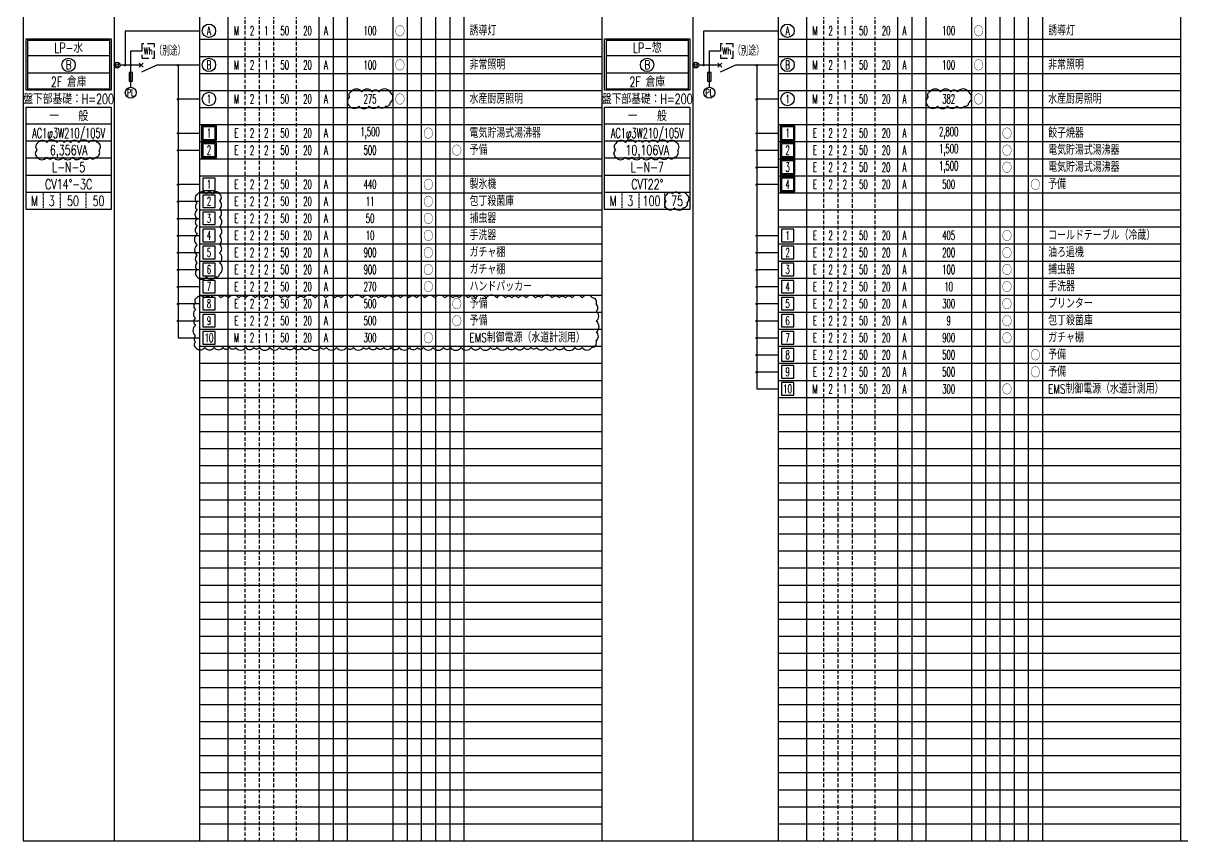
# Model space of a CAD drawing. Header units: millimetres. Extents: x 14 to 1769, y 15 to 581.
# Drawn here: x 954.5 to 1362, y 31.4 to 319.1 of the extents above; entities that cross this region are included whole.
import ezdxf
from ezdxf.enums import TextEntityAlignment as Align

# ---------------------------------------------------------------- set-up
doc = ezdxf.new("R2010")
doc.units = ezdxf.units.MM
doc.header["$LTSCALE"] = 0.2
for name, pattern in [('_ Dot', [2.6, 1.4, -1.2]), ('DASHED', [19.05, 12.7, -6.35]), ('HIDDEN', [9.525, 6.35, -3.175])]:
    doc.linetypes.add(name, pattern=pattern)
for name, color, linetype in [('1_文字', 3, 'Continuous'), ('1_盤内配線', 1, 'Continuous'), ('1_表', 7, 'Continuous')]:
    doc.layers.add(name, color=color, linetype=linetype)
doc.layers.add('1_追加変更', color=10, linetype='Continuous', plot=False)
doc.styles.add('S', font='simplex.shx', dxfattribs={"width": 0.7, "height": 3, "bigfont": 'extfont2.shx'})
doc.styles.get("Standard").update_dxf_attribs({"font": 'simplex.shx', "width": 0.7, "bigfont": 'extfont2.shx'})

msp = doc.modelspace()

# ---------------------------------------------------------------- linework, layer by layer
at = {"layer": '1_文字', "linetype": 'Continuous'}
for p, q in [((985, 307.57), (956, 307.57)), ((1188.5, 307.57), (1159.5, 307.57)), ((985, 301.57), (956, 301.57)), ((1188.5, 301.57), (1159.5, 301.57)), ((985.5, 283.57), (955.5, 283.57)), ((1189, 283.57), (1159, 283.57)), ((985.5, 277.57), (955.5, 277.57)), ((1189, 277.57), (1159, 277.57)), ((985.5, 271.57), (955.5, 271.57)), ((1189, 271.57), (1159, 271.57)), ((985.5, 265.57), (955.5, 265.57)), ((1189, 265.57), (1159, 265.57)), ((985.5, 259.57), (955.5, 259.57)), ((1189, 259.57), (1159, 259.57))]:
    msp.add_line(p, q, dxfattribs=at)
at = {"layer": '1_文字', "linetype": '_ Dot'}
for p, q in [((961.5, 259.57), (961.5, 253.57)), ((967.5, 259.57), (967.5, 253.57)), ((976.5, 259.57), (976.5, 253.57)), ((1165, 259.57), (1165, 253.57)), ((1171, 259.57), (1171, 253.57)), ((1180, 259.57), (1180, 253.57))]:
    msp.add_line(p, q, dxfattribs=at)
at = {"layer": '1_文字', "linetype": 'Continuous'}
for points in [[(985.5, 295.57), (955.5, 295.57), (955.5, 313.57), (985.5, 313.57)], [(985, 296.07), (985, 313.07), (956, 313.07), (956, 296.07)], [(1189, 295.57), (1159, 295.57), (1159, 313.57), (1189, 313.57)], [(1188.5, 296.07), (1188.5, 313.07), (1159.5, 313.07), (1159.5, 296.07)], [(955.5, 289.57), (985.5, 289.57), (985.5, 253.57), (955.5, 253.57)], [(1159, 289.57), (1189, 289.57), (1189, 253.57), (1159, 253.57)]]:
    msp.add_lwpolyline(points, close=True, dxfattribs=at)
at = {"layer": '1_文字'}
for points in [[(1017.25, 277.84), (1022.45, 277.84), (1022.45, 283.04), (1017.25, 283.04)], [(1017.65, 278.24), (1022.05, 278.24), (1022.05, 282.64), (1017.65, 282.64)], [(1220.75, 277.84), (1225.95, 277.84), (1225.95, 283.04), (1220.75, 283.04)], [(1221.15, 278.24), (1225.55, 278.24), (1225.55, 282.64), (1221.15, 282.64)], [(1017.25, 271.84), (1022.45, 271.84), (1022.45, 277.04), (1017.25, 277.04)], [(1017.65, 272.24), (1022.05, 272.24), (1022.05, 276.64), (1017.65, 276.64)], [(1220.75, 271.84), (1225.95, 271.84), (1225.95, 277.04), (1220.75, 277.04)], [(1221.15, 272.24), (1225.55, 272.24), (1225.55, 276.64), (1221.15, 276.64)], [(1220.75, 265.84), (1225.95, 265.84), (1225.95, 271.04), (1220.75, 271.04)], [(1221.15, 266.24), (1225.55, 266.24), (1225.55, 270.64), (1221.15, 270.64)], [(1220.75, 259.84), (1225.95, 259.84), (1225.95, 265.04), (1220.75, 265.04)], [(1017.65, 260.24), (1022.05, 260.24), (1022.05, 264.64), (1017.65, 264.64)], [(1221.15, 260.24), (1225.55, 260.24), (1225.55, 264.64), (1221.15, 264.64)], [(1017.65, 254.24), (1022.05, 254.24), (1022.05, 258.64), (1017.65, 258.64)], [(1017.65, 248.24), (1022.05, 248.24), (1022.05, 252.64), (1017.65, 252.64)], [(1017.65, 242.24), (1022.05, 242.24), (1022.05, 246.64), (1017.65, 246.64)], [(1221.15, 242.24), (1225.55, 242.24), (1225.55, 246.64), (1221.15, 246.64)], [(1017.65, 236.24), (1022.05, 236.24), (1022.05, 240.64), (1017.65, 240.64)], [(1221.15, 236.24), (1225.55, 236.24), (1225.55, 240.64), (1221.15, 240.64)], [(1017.65, 230.24), (1022.05, 230.24), (1022.05, 234.64), (1017.65, 234.64)], [(1221.15, 230.24), (1225.55, 230.24), (1225.55, 234.64), (1221.15, 234.64)], [(1017.65, 224.24), (1022.05, 224.24), (1022.05, 228.64), (1017.65, 228.64)], [(1221.15, 224.24), (1225.55, 224.24), (1225.55, 228.64), (1221.15, 228.64)], [(1017.65, 218.24), (1022.05, 218.24), (1022.05, 222.64), (1017.65, 222.64)], [(1221.15, 218.24), (1225.55, 218.24), (1225.55, 222.64), (1221.15, 222.64)], [(1017.65, 212.24), (1022.05, 212.24), (1022.05, 216.64), (1017.65, 216.64)], [(1221.15, 212.24), (1225.55, 212.24), (1225.55, 216.64), (1221.15, 216.64)], [(1017.65, 206.24), (1022.05, 206.24), (1022.05, 210.64), (1017.65, 210.64)], [(1221.15, 206.24), (1225.55, 206.24), (1225.55, 210.64), (1221.15, 210.64)], [(1221.15, 200.24), (1225.55, 200.24), (1225.55, 204.64), (1221.15, 204.64)], [(1221.15, 194.24), (1225.55, 194.24), (1225.55, 198.64), (1221.15, 198.64)], [(1221.15, 188.24), (1225.55, 188.24), (1225.55, 192.64), (1221.15, 192.64)]]:
    msp.add_lwpolyline(points, close=True, dxfattribs=at)
for centre in [(1019.85, 316.44), (1223.35, 316.44), (1019.85, 304.44), (1223.35, 304.44), (1019.85, 292.44), (1223.35, 292.44)]:
    msp.add_circle(centre, 2.35, dxfattribs=at)
at = {"layer": '1_文字', "linetype": 'Continuous'}
for centre in [(970.45, 304.42), (1173.95, 304.42)]:
    msp.add_circle(centre, 2.36, dxfattribs=at)
at = {"layer": '1_盤内配線', "linetype": 'Continuous'}
for p, q in [((1016.5, 316.33), (990.33, 316.33)), ((990.33, 316.33), (990.33, 304.33)), ((1220, 316.33), (1193.83, 316.33)), ((1193.83, 316.33), (1193.83, 304.33)), ((996.05, 304.33), (988.6, 304.33)), ((1016.5, 304.33), (1001.5, 304.33)), ((1009, 304.33), (1009, 208.33)), ((1199.55, 304.33), (1192.1, 304.33)), ((1220, 304.33), (1205, 304.33)), ((1212.5, 304.33), (1212.5, 190.33)), ((1016.5, 292.33), (1009, 292.33)), ((1220, 292.33), (1212.5, 292.33)), ((1016.5, 280.33), (1009, 280.33)), ((1220, 280.33), (1212.5, 280.33)), ((1016.5, 274.33), (1009, 274.33)), ((1220, 274.33), (1212.5, 274.33)), ((1220, 268.33), (1212.5, 268.33)), ((1016.5, 262.33), (1009, 262.33)), ((1220, 262.33), (1212.5, 262.33)), ((1016.5, 256.33), (1009, 256.33)), ((1016.5, 250.33), (1009, 250.33)), ((1016.5, 244.33), (1009, 244.33)), ((1220, 244.33), (1212.5, 244.33)), ((1016.5, 238.33), (1009, 238.33)), ((1220, 238.33), (1212.5, 238.33)), ((1016.5, 232.33), (1009, 232.33)), ((1220, 232.33), (1212.5, 232.33)), ((1016.5, 226.33), (1009, 226.33)), ((1220, 226.33), (1212.5, 226.33)), ((1016.5, 220.33), (1009, 220.33)), ((1220, 220.33), (1212.5, 220.33)), ((1016.5, 214.33), (1009, 214.33)), ((1220, 214.33), (1212.5, 214.33)), ((1016.5, 208.33), (1009, 208.33)), ((1220, 208.33), (1212.5, 208.33)), ((1220, 202.33), (1212.5, 202.33)), ((1220, 196.33), (1212.5, 196.33)), ((1220, 190.33), (1212.5, 190.33))]:
    msp.add_line(p, q, dxfattribs=at)
at = {"layer": '1_盤内配線', "color": 1, "linetype": 'Continuous'}
for p, q in [((992.33, 296.56), (992.33, 309.33)), ((992.33, 309.33), (996.21, 309.33)), ((1195.83, 296.56), (1195.83, 309.33)), ((1195.83, 309.33), (1199.71, 309.33))]:
    msp.add_line(p, q, dxfattribs=at)
at = {"layer": '1_盤内配線', "color": 2}
for p, q in [((995.34, 305.03), (996.76, 303.62)), ((996.76, 305.03), (995.34, 303.62)), ((1198.84, 305.03), (1200.26, 303.62)), ((1200.26, 305.03), (1198.84, 303.62))]:
    msp.add_line(p, q, dxfattribs=at)
at = {"layer": '1_盤内配線', "color": 2, "linetype": 'Continuous'}
for p, q in [((1001.5, 304.33), (996.12, 301.82)), ((1205, 304.33), (1199.62, 301.82))]:
    msp.add_line(p, q, dxfattribs=at)
at = {"layer": '1_盤内配線', "color": 7, "linetype": 'DASHED'}
for points in [[(996.21, 306.83), (1000.71, 306.83), (1000.71, 311.83), (996.21, 311.83)], [(1199.71, 306.83), (1204.21, 306.83), (1204.21, 311.83), (1199.71, 311.83)]]:
    msp.add_lwpolyline(points, close=True, dxfattribs=at)
at = {"layer": '1_盤内配線', "color": 2, "linetype": 'Continuous'}
for points in [[(991.73, 298.71), (992.93, 298.71), (992.93, 301.71), (991.73, 301.71)], [(1195.23, 298.71), (1196.43, 298.71), (1196.43, 301.71), (1195.23, 301.71)]]:
    msp.add_lwpolyline(points, close=True, dxfattribs=at)
at = {"layer": '1_盤内配線', "color": 4, "linetype": 'Continuous'}
for centre, radius in [((987.55, 304.33), 1.05), ((987.55, 304.33), 0.525), ((1191.05, 304.33), 1.05), ((1191.05, 304.33), 0.525)]:
    msp.add_circle(centre, radius, dxfattribs=at)
at = {"layer": '1_盤内配線', "linetype": 'Continuous'}
for centre in [(990.33, 304.33), (992.33, 304.33), (1009, 304.33), (1193.83, 304.33), (1195.83, 304.33), (1212.5, 304.33), (1009, 292.33), (1212.5, 292.33), (1009, 280.33), (1212.5, 280.33), (1009, 274.33), (1212.5, 274.33), (1212.5, 268.33), (1009, 262.33), (1212.5, 262.33), (1009, 256.33), (1009, 250.33), (1009, 244.33), (1212.5, 244.33), (1009, 238.33), (1212.5, 238.33), (1009, 232.33), (1212.5, 232.33), (1009, 226.33), (1212.5, 226.33), (1009, 220.33), (1212.5, 220.33), (1009, 214.33), (1212.5, 214.33), (1212.5, 208.33), (1212.5, 202.33), (1212.5, 196.33)]:
    msp.add_circle(centre, 0.25, dxfattribs=at)
at = {"layer": '1_盤内配線', "color": 2, "linetype": 'Continuous'}
for centre in [(992.33, 294.64), (1195.83, 294.64)]:
    msp.add_circle(centre, 1.92, dxfattribs=at)
at = {"layer": '1_表', "color": 6}
for p, q in [((1158, 572.44), (1158, 31.44)), ((1361.5, 572.44), (1361.5, 31.44))]:
    msp.add_line(p, q, dxfattribs=at)
at = {"layer": '1_表', "linetype": 'Continuous'}
for p, q in [((986.5, 535.44), (986.5, 31.44)), ((1016.5, 535.44), (1016.5, 31.44)), ((1026.5, 535.44), (1026.5, 31.44)), ((1058.5, 535.44), (1058.5, 31.44)), ((1063.5, 535.44), (1063.5, 31.44)), ((1068.5, 535.44), (1068.5, 31.44)), ((1084.5, 535.44), (1084.5, 31.44)), ((1089.5, 535.44), (1089.5, 31.44)), ((1094.5, 535.44), (1094.5, 31.44)), ((1099.5, 535.44), (1099.5, 31.44)), ((1104.5, 535.44), (1104.5, 31.44)), ((1109.5, 535.44), (1109.5, 31.44)), ((1190, 535.44), (1190, 31.44)), ((1220, 535.44), (1220, 31.44)), ((1230, 535.44), (1230, 31.44)), ((1262, 535.44), (1262, 31.44)), ((1267, 535.44), (1267, 31.44)), ((1272, 535.44), (1272, 31.44)), ((1288, 535.44), (1288, 31.44)), ((1293, 535.44), (1293, 31.44)), ((1298, 535.44), (1298, 31.44)), ((1303, 535.44), (1303, 31.44)), ((1308, 535.44), (1308, 31.44)), ((1313, 535.44), (1313, 31.44)), ((1016.5, 313.44), (1158, 313.44)), ((1220, 313.44), (1361.5, 313.44)), ((1016.5, 307.44), (1158, 307.44)), ((1220, 307.44), (1361.5, 307.44)), ((1016.5, 301.44), (1158, 301.44)), ((1220, 301.44), (1361.5, 301.44)), ((1016.5, 295.44), (1158, 295.44)), ((1220, 295.44), (1361.5, 295.44)), ((1016.5, 289.44), (1158, 289.44)), ((1220, 289.44), (1361.5, 289.44)), ((1016.5, 283.44), (1158, 283.44)), ((1220, 283.44), (1361.5, 283.44)), ((1016.5, 277.44), (1158, 277.44)), ((1220, 277.44), (1361.5, 277.44)), ((1016.5, 271.44), (1158, 271.44)), ((1220, 271.44), (1361.5, 271.44)), ((1016.5, 265.44), (1158, 265.44)), ((1220, 265.44), (1361.5, 265.44)), ((1016.5, 259.44), (1158, 259.44)), ((1220, 259.44), (1361.5, 259.44)), ((1016.5, 253.44), (1158, 253.44)), ((1220, 253.44), (1361.5, 253.44)), ((1016.5, 247.44), (1158, 247.44)), ((1220, 247.44), (1361.5, 247.44)), ((1016.5, 241.44), (1158, 241.44)), ((1220, 241.44), (1361.5, 241.44)), ((1016.5, 235.44), (1158, 235.44)), ((1220, 235.44), (1361.5, 235.44)), ((1016.5, 229.44), (1158, 229.44)), ((1220, 229.44), (1361.5, 229.44)), ((1016.5, 223.44), (1158, 223.44)), ((1220, 223.44), (1361.5, 223.44)), ((1016.5, 217.44), (1158, 217.44)), ((1220, 217.44), (1361.5, 217.44)), ((1016.5, 211.44), (1158, 211.44)), ((1220, 211.44), (1361.5, 211.44)), ((1016.5, 205.44), (1158, 205.44)), ((1220, 205.44), (1361.5, 205.44)), ((1016.5, 199.44), (1158, 199.44)), ((1220, 199.44), (1361.5, 199.44)), ((1016.5, 193.44), (1158, 193.44)), ((1220, 193.44), (1361.5, 193.44)), ((1016.5, 187.44), (1158, 187.44)), ((1220, 187.44), (1361.5, 187.44)), ((1016.5, 181.44), (1158, 181.44)), ((1220, 181.44), (1361.5, 181.44)), ((1016.5, 175.44), (1158, 175.44)), ((1220, 175.44), (1361.5, 175.44)), ((1016.5, 169.44), (1158, 169.44)), ((1220, 169.44), (1361.5, 169.44)), ((1016.5, 163.44), (1158, 163.44)), ((1220, 163.44), (1361.5, 163.44)), ((1016.5, 157.44), (1158, 157.44)), ((1220, 157.44), (1361.5, 157.44)), ((1016.5, 151.44), (1158, 151.44)), ((1220, 151.44), (1361.5, 151.44)), ((1016.5, 145.44), (1158, 145.44)), ((1220, 145.44), (1361.5, 145.44)), ((1016.5, 139.44), (1158, 139.44)), ((1220, 139.44), (1361.5, 139.44)), ((1016.5, 133.44), (1158, 133.44)), ((1220, 133.44), (1361.5, 133.44)), ((1016.5, 127.44), (1158, 127.44)), ((1220, 127.44), (1361.5, 127.44)), ((1016.5, 121.44), (1158, 121.44)), ((1220, 121.44), (1361.5, 121.44)), ((1016.5, 115.44), (1158, 115.44)), ((1220, 115.44), (1361.5, 115.44)), ((1016.5, 109.44), (1158, 109.44)), ((1220, 109.44), (1361.5, 109.44)), ((1016.5, 103.44), (1158, 103.44)), ((1220, 103.44), (1361.5, 103.44)), ((1016.5, 97.44), (1158, 97.44)), ((1220, 97.44), (1361.5, 97.44)), ((1016.5, 91.44), (1158, 91.44)), ((1220, 91.44), (1361.5, 91.44)), ((1016.5, 85.44), (1158, 85.44)), ((1220, 85.44), (1361.5, 85.44)), ((1016.5, 79.44), (1158, 79.44)), ((1220, 79.44), (1361.5, 79.44)), ((1016.5, 73.44), (1158, 73.44)), ((1220, 73.44), (1361.5, 73.44)), ((1016.5, 67.44), (1158, 67.44)), ((1220, 67.44), (1361.5, 67.44)), ((1016.5, 61.44), (1158, 61.44)), ((1220, 61.44), (1361.5, 61.44)), ((1016.5, 55.44), (1158, 55.44)), ((1220, 55.44), (1361.5, 55.44)), ((1016.5, 49.44), (1158, 49.44)), ((1220, 49.44), (1361.5, 49.44)), ((1016.5, 43.44), (1158, 43.44)), ((1220, 43.44), (1361.5, 43.44)), ((1016.5, 37.44), (1158, 37.44)), ((1220, 37.44), (1361.5, 37.44))]:
    msp.add_line(p, q, dxfattribs=at)
at = {"layer": '1_表', "linetype": 'HIDDEN'}
for p, q in [((1032.5, 535.44), (1032.5, 31.44)), ((1037.5, 535.44), (1037.5, 31.44)), ((1042.5, 535.44), (1042.5, 31.44)), ((1050.5, 535.44), (1050.5, 31.44)), ((1236, 535.44), (1236, 31.44)), ((1241, 535.44), (1241, 31.44)), ((1246, 535.44), (1246, 31.44)), ((1254, 535.44), (1254, 31.44))]:
    msp.add_line(p, q, dxfattribs=at)
at = {"layer": '1_表', "color": 6}
msp.add_lwpolyline([(954.5, 31.44), (1768.5, 31.44), (1768.5, 581.44), (954.5, 581.44)], close=True, dxfattribs=at)
at = {"layer": '1_追加変更'}
for points in [[(1069.3, 289.97, 0.520567), (1072.55, 289.97, 0.520567), (1076.13, 289.97, 0.520567), (1079.42, 289.97, 0.520567), (1082.02, 289.97, 0.520567), (1083.55, 291.07, 0.520567), (1083.55, 294.9, 0.520567), (1079.59, 294.95, 0.520567), (1077.3, 294.95, 0.520567), (1073.63, 294.95, 0.520567), (1069.84, 294.95, 0.520567), (1069.3, 292.99, 0.520567)], [(1272.8, 289.97, 0.520567), (1276.05, 289.97, 0.520567), (1279.63, 289.97, 0.520567), (1282.92, 289.97, 0.520567), (1285.52, 289.97, 0.520567), (1287.05, 291.07, 0.520567), (1287.05, 294.9, 0.520567), (1283.09, 294.95, 0.520567), (1280.8, 294.95, 0.520567), (1277.13, 294.95, 0.520567), (1273.34, 294.95, 0.520567), (1272.8, 292.99, 0.520567)], [(959.43, 271.94, 0.520567), (962.74, 271.94, 0.520567), (965.14, 271.94, 0.520567), (968.5, 271.94, 0.520567), (971.83, 271.94, 0.520567), (974.93, 271.94, 0.520567), (977.93, 271.94, 0.520567), (980.08, 271.94, 0.520567), (981.21, 274.38, 0.520567), (980.66, 277.13, 0.520567), (977.65, 277.13, 0.520567), (974.08, 277.13, 0.520567), (971.09, 277.13, 0.520567), (968.89, 277.13, 0.520567), (966.35, 277.13, 0.520567), (962.79, 277.13, 0.520567), (959.43, 276.74, 0.520567), (959.43, 274.57, 0.520567)], [(1162.93, 271.94, 0.520567), (1166.24, 271.94, 0.520567), (1168.64, 271.94, 0.520567), (1172, 271.94, 0.520567), (1175.33, 271.94, 0.520567), (1178.43, 271.94, 0.520567), (1181.43, 271.94, 0.520567), (1183.58, 271.94, 0.520567), (1184.71, 274.38, 0.520567), (1184.16, 277.13, 0.520567), (1181.15, 277.13, 0.520567), (1177.58, 277.13, 0.520567), (1174.59, 277.13, 0.520567), (1172.39, 277.13, 0.520567), (1169.85, 277.13, 0.520567), (1166.29, 277.13, 0.520567), (1162.93, 276.74, 0.520567), (1162.93, 274.57, 0.520567)], [(1015.72, 229.89, 0.520567), (1019, 229.89, 0.520567), (1022.14, 229.89, 0.520567), (1023.55, 230.83, 0.520567), (1023.55, 234.82, 0.520567), (1023.55, 238.19, 0.520567), (1023.55, 241.31, 0.520567), (1023.55, 244.2, 0.520567), (1023.55, 247.54, 0.520567), (1023.55, 250.82, 0.520567), (1023.55, 253.72, 0.520567), (1023.55, 256.5, 0.520567), (1023.55, 259.13, 0.520567), (1021.07, 259.13, 0.520567), (1018.85, 259.13, 0.520567), (1015.72, 258.85, 0.520567), (1015.72, 255.84, 0.520567), (1015.72, 253.38, 0.520567), (1015.72, 250.35, 0.520567), (1015.72, 247.74, 0.520567), (1015.72, 244.91, 0.520567), (1015.72, 241.13, 0.520567), (1015.72, 237.52, 0.520567), (1015.72, 234.76, 0.520567), (1015.72, 232.42, 0.520567)], [(1180.67, 254.2, 0.520567), (1183.61, 254.2, 0.520567), (1186.79, 254.2, 0.520567), (1188.08, 256.12, 0.520567), (1188.08, 258.5, 0.520567), (1185.2, 259.09, 0.520567), (1182.89, 259.09, 0.520567), (1180.67, 258.62, 0.520567), (1180.67, 256.49, 0.520567)], [(1015.15, 205, 0.520567), (1018.44, 205, 0.520567), (1021.7, 205, 0.520567), (1024.75, 205, 0.520567), (1027.11, 205, 0.520567), (1029.22, 205, 0.520567), (1032.8, 205, 0.520567), (1035.57, 205, 0.520567), (1037.62, 205, 0.520567), (1041.3, 205, 0.520567), (1044.69, 205, 0.520567), (1047, 205, 0.520567), (1049.77, 205, 0.520567), (1052.52, 205, 0.520567), (1055.25, 205, 0.520567), (1059.1, 205, 0.520567), (1061.14, 205, 0.520567), (1064.72, 205, 0.520567), (1068.22, 205, 0.520567), (1070.65, 205, 0.520567), (1074.14, 205, 0.520567), (1076.15, 205, 0.520567), (1078.89, 205, 0.520567), (1081.31, 205, 0.520567), (1083.91, 205, 0.520567), (1086.74, 205, 0.520567), (1090.32, 205, 0.520567), (1093.15, 205, 0.520567), (1095.28, 205, 0.520567), (1098.73, 205, 0.520567), (1102.33, 205, 0.520567), (1104.82, 205, 0.520567), (1108.54, 205, 0.520567), (1112.08, 205, 0.520567), (1115.19, 205, 0.520567), (1118.83, 205, 0.520567), (1121.25, 205, 0.520567), (1124.82, 205, 0.520567), (1127.55, 205, 0.520567), (1130.67, 205, 0.520567), (1133.08, 205, 0.520567), (1135.09, 205, 0.520567), (1138.28, 205, 0.520567), (1141.77, 205, 0.520567), (1144.6, 205, 0.520567), (1148.54, 205, 0.520567), (1151.13, 205, 0.520567), (1154.51, 205, 0.520567), (1156.03, 207.42, 0.520567), (1156.03, 210.44, 0.520567), (1156.03, 214.24, 0.520567), (1156.03, 217.78, 0.520567), (1156.03, 220.21, 0.520567), (1154.75, 222.46, 0.520567), (1151.07, 222.46, 0.520567), (1147.55, 222.46, 0.520567), (1145.22, 222.46, 0.520567), (1142.96, 222.46, 0.520567), (1140.55, 222.46, 0.520567), (1136.74, 222.46, 0.520567), (1134.69, 222.46, 0.520567), (1131.39, 222.46, 0.520567), (1128.63, 222.46, 0.520567), (1126.32, 222.46, 0.520567), (1124.14, 222.46, 0.520567), (1121.05, 222.46, 0.520567), (1117.3, 222.46, 0.520567), (1113.62, 222.46, 0.520567), (1110.98, 222.46, 0.520567), (1107.89, 222.46, 0.520567), (1105.66, 222.46, 0.520567), (1102.85, 222.46, 0.520567), (1099.27, 222.46, 0.520567), (1095.81, 222.46, 0.520567), (1092.85, 222.46, 0.520567), (1090.15, 222.46, 0.520567), (1087.25, 222.46, 0.520567), (1084.53, 222.46, 0.520567), (1081.67, 222.46, 0.520567), (1079.49, 222.46, 0.520567), (1077.02, 222.46, 0.520567), (1073.79, 222.46, 0.520567), (1069.99, 222.46, 0.520567), (1066.37, 222.46, 0.520567), (1064.15, 222.46, 0.520567), (1060.88, 222.46, 0.520567), (1057.16, 222.46, 0.520567), (1053.19, 222.46, 0.520567), (1051.14, 222.46, 0.520567), (1047.61, 222.46, 0.520567), (1045.26, 222.46, 0.520567), (1041.6, 222.46, 0.520567), (1038.88, 222.46, 0.520567), (1036.1, 222.46, 0.520567), (1032.67, 222.46, 0.520567), (1030.3, 222.46, 0.520567), (1026.69, 222.46, 0.520567), (1024.08, 222.46, 0.520567), (1020.36, 222.46, 0.520567), (1018.26, 222.46, 0.520567), (1015.56, 222.46, 0.520567), (1015.15, 220.83, 0.520567), (1015.15, 218.31, 0.520567), (1015.15, 215.3, 0.520567), (1015.15, 212.8, 0.520567), (1015.15, 209.08, 0.520567), (1015.15, 206.91, 0.520567)]]:
    msp.add_lwpolyline(points, format="xyb", close=True, dxfattribs=at)

# ---------------------------------------------------------------- texts
at = {"layer": '1_文字'}
for s, height, width, p in [('A', 3, 0.6, (1019.85, 316.44)), ('M', 3.2, 0.55, (1029.5, 316.44)), ('2', 3.2, 0.55, (1035, 316.44)), ('1', 3.2, 0.55, (1040, 316.44)), ('50', 3.2, 0.55, (1046.5, 316.44)), ('20', 3.2, 0.55, (1054.5, 316.44)), ('A', 3.2, 0.55, (1061, 316.44)), ('100', 3.2, 0.55, (1076.5, 316.44)), ('A', 3, 0.6, (1223.35, 316.44)), ('M', 3.2, 0.55, (1233, 316.44)), ('2', 3.2, 0.55, (1238.5, 316.44)), ('1', 3.2, 0.55, (1243.5, 316.44)), ('50', 3.2, 0.55, (1250, 316.44)), ('20', 3.2, 0.55, (1258, 316.44)), ('A', 3.2, 0.55, (1264.5, 316.44)), ('100', 3.2, 0.55, (1280, 316.44)), ('B', 3, 0.6, (1019.85, 304.44)), ('M', 3.2, 0.55, (1029.5, 304.44)), ('2', 3.2, 0.55, (1035, 304.44)), ('1', 3.2, 0.55, (1040, 304.44)), ('50', 3.2, 0.55, (1046.5, 304.44)), ('20', 3.2, 0.55, (1054.5, 304.44)), ('A', 3.2, 0.55, (1061, 304.44)), ('100', 3.2, 0.55, (1076.5, 304.44)), ('B', 3, 0.6, (1223.35, 304.44)), ('M', 3.2, 0.55, (1233, 304.44)), ('2', 3.2, 0.55, (1238.5, 304.44)), ('1', 3.2, 0.55, (1243.5, 304.44)), ('50', 3.2, 0.55, (1250, 304.44)), ('20', 3.2, 0.55, (1258, 304.44)), ('A', 3.2, 0.55, (1264.5, 304.44)), ('100', 3.2, 0.55, (1280, 304.44)), ('1', 3, 0.6, (1019.85, 292.44)), ('M', 3.2, 0.55, (1029.5, 292.44)), ('2', 3.2, 0.55, (1035, 292.44)), ('1', 3.2, 0.55, (1040, 292.44)), ('50', 3.2, 0.55, (1046.5, 292.44)), ('20', 3.2, 0.55, (1054.5, 292.44)), ('A', 3.2, 0.55, (1061, 292.44)), ('275', 3.2, 0.55, (1076.5, 292.44)), ('1', 3, 0.6, (1223.35, 292.44)), ('M', 3.2, 0.55, (1233, 292.44)), ('2', 3.2, 0.55, (1238.5, 292.44)), ('1', 3.2, 0.55, (1243.5, 292.44)), ('50', 3.2, 0.55, (1250, 292.44)), ('20', 3.2, 0.55, (1258, 292.44)), ('A', 3.2, 0.55, (1264.5, 292.44)), ('382', 3.2, 0.55, (1280, 292.44)), ('1', 3.2, 0.55, (1019.85, 280.44)), ('E', 3.2, 0.55, (1029.5, 280.44)), ('2', 3.2, 0.55, (1035, 280.44)), ('2', 3.2, 0.55, (1040, 280.44)), ('50', 3.2, 0.55, (1046.5, 280.44)), ('20', 3.2, 0.55, (1054.5, 280.44)), ('A', 3.2, 0.55, (1061, 280.44)), ('1,500', 3.2, 0.55, (1076.5, 280.44)), ('1', 3.2, 0.55, (1223.35, 280.44)), ('E', 3.2, 0.55, (1233, 280.44)), ('2', 3.2, 0.55, (1238.5, 280.44)), ('2', 3.2, 0.55, (1243.5, 280.44)), ('50', 3.2, 0.55, (1250, 280.44)), ('20', 3.2, 0.55, (1258, 280.44)), ('A', 3.2, 0.55, (1264.5, 280.44)), ('2,800', 3.2, 0.55, (1280, 280.44)), ('2', 3.2, 0.55, (1019.85, 274.44)), ('E', 3.2, 0.55, (1029.5, 274.44)), ('2', 3.2, 0.55, (1035, 274.44)), ('2', 3.2, 0.55, (1040, 274.44)), ('50', 3.2, 0.55, (1046.5, 274.44)), ('20', 3.2, 0.55, (1054.5, 274.44)), ('A', 3.2, 0.55, (1061, 274.44)), ('500', 3.2, 0.55, (1076.5, 274.44)), ('2', 3.2, 0.55, (1223.35, 274.44)), ('E', 3.2, 0.55, (1233, 274.44)), ('2', 3.2, 0.55, (1238.5, 274.44)), ('2', 3.2, 0.55, (1243.5, 274.44)), ('50', 3.2, 0.55, (1250, 274.44)), ('20', 3.2, 0.55, (1258, 274.44)), ('A', 3.2, 0.55, (1264.5, 274.44)), ('1,500', 3.2, 0.55, (1280, 274.44)), ('3', 3.2, 0.55, (1223.35, 268.44)), ('E', 3.2, 0.55, (1233, 268.44)), ('2', 3.2, 0.55, (1238.5, 268.44)), ('2', 3.2, 0.55, (1243.5, 268.44)), ('50', 3.2, 0.55, (1250, 268.44)), ('20', 3.2, 0.55, (1258, 268.44)), ('A', 3.2, 0.55, (1264.5, 268.44)), ('1,500', 3.2, 0.55, (1280, 268.44)), ('1', 3, 0.6, (1019.85, 262.44)), ('E', 3.2, 0.55, (1029.5, 262.44)), ('2', 3.2, 0.55, (1035, 262.44)), ('2', 3.2, 0.55, (1040, 262.44)), ('50', 3.2, 0.55, (1046.5, 262.44)), ('20', 3.2, 0.55, (1054.5, 262.44)), ('A', 3.2, 0.55, (1061, 262.44)), ('440', 3.2, 0.55, (1076.5, 262.44)), ('4', 3.2, 0.55, (1223.35, 262.44)), ('E', 3.2, 0.55, (1233, 262.44)), ('2', 3.2, 0.55, (1238.5, 262.44)), ('2', 3.2, 0.55, (1243.5, 262.44)), ('50', 3.2, 0.55, (1250, 262.44)), ('20', 3.2, 0.55, (1258, 262.44)), ('A', 3.2, 0.55, (1264.5, 262.44)), ('500', 3.2, 0.55, (1280, 262.44)), ('2', 3, 0.6, (1019.85, 256.44)), ('E', 3.2, 0.55, (1029.5, 256.44)), ('2', 3.2, 0.55, (1035, 256.44)), ('2', 3.2, 0.55, (1040, 256.44)), ('50', 3.2, 0.55, (1046.5, 256.44)), ('20', 3.2, 0.55, (1054.5, 256.44)), ('A', 3.2, 0.55, (1061, 256.44)), ('11', 3.2, 0.55, (1076.5, 256.44)), ('3', 3, 0.6, (1019.85, 250.44)), ('E', 3.2, 0.55, (1029.5, 250.44)), ('2', 3.2, 0.55, (1035, 250.44)), ('2', 3.2, 0.55, (1040, 250.44)), ('50', 3.2, 0.55, (1046.5, 250.44)), ('20', 3.2, 0.55, (1054.5, 250.44)), ('A', 3.2, 0.55, (1061, 250.44)), ('50', 3.2, 0.55, (1076.5, 250.44)), ('4', 3, 0.6, (1019.85, 244.44)), ('E', 3.2, 0.55, (1029.5, 244.44)), ('2', 3.2, 0.55, (1035, 244.44)), ('2', 3.2, 0.55, (1040, 244.44)), ('50', 3.2, 0.55, (1046.5, 244.44)), ('20', 3.2, 0.55, (1054.5, 244.44)), ('A', 3.2, 0.55, (1061, 244.44)), ('10', 3.2, 0.55, (1076.5, 244.44)), ('1', 3, 0.6, (1223.35, 244.44)), ('E', 3.2, 0.55, (1233, 244.44)), ('2', 3.2, 0.55, (1238.5, 244.44)), ('2', 3.2, 0.55, (1243.5, 244.44)), ('50', 3.2, 0.55, (1250, 244.44)), ('20', 3.2, 0.55, (1258, 244.44)), ('A', 3.2, 0.55, (1264.5, 244.44)), ('405', 3.2, 0.55, (1280, 244.44)), ('5', 3, 0.6, (1019.85, 238.44)), ('E', 3.2, 0.55, (1029.5, 238.44)), ('2', 3.2, 0.55, (1035, 238.44)), ('2', 3.2, 0.55, (1040, 238.44)), ('50', 3.2, 0.55, (1046.5, 238.44)), ('20', 3.2, 0.55, (1054.5, 238.44)), ('A', 3.2, 0.55, (1061, 238.44)), ('900', 3.2, 0.55, (1076.5, 238.44)), ('2', 3, 0.6, (1223.35, 238.44)), ('E', 3.2, 0.55, (1233, 238.44)), ('2', 3.2, 0.55, (1238.5, 238.44)), ('2', 3.2, 0.55, (1243.5, 238.44)), ('50', 3.2, 0.55, (1250, 238.44)), ('20', 3.2, 0.55, (1258, 238.44)), ('A', 3.2, 0.55, (1264.5, 238.44)), ('200', 3.2, 0.55, (1280, 238.44)), ('6', 3, 0.6, (1019.85, 232.44)), ('E', 3.2, 0.55, (1029.5, 232.44)), ('2', 3.2, 0.55, (1035, 232.44)), ('2', 3.2, 0.55, (1040, 232.44)), ('50', 3.2, 0.55, (1046.5, 232.44)), ('20', 3.2, 0.55, (1054.5, 232.44)), ('A', 3.2, 0.55, (1061, 232.44)), ('900', 3.2, 0.55, (1076.5, 232.44)), ('3', 3, 0.6, (1223.35, 232.44)), ('E', 3.2, 0.55, (1233, 232.44)), ('2', 3.2, 0.55, (1238.5, 232.44)), ('2', 3.2, 0.55, (1243.5, 232.44)), ('50', 3.2, 0.55, (1250, 232.44)), ('20', 3.2, 0.55, (1258, 232.44)), ('A', 3.2, 0.55, (1264.5, 232.44)), ('100', 3.2, 0.55, (1280, 232.44)), ('7', 3, 0.6, (1019.85, 226.44)), ('E', 3.2, 0.55, (1029.5, 226.44)), ('2', 3.2, 0.55, (1035, 226.44)), ('2', 3.2, 0.55, (1040, 226.44)), ('50', 3.2, 0.55, (1046.5, 226.44)), ('20', 3.2, 0.55, (1054.5, 226.44)), ('A', 3.2, 0.55, (1061, 226.44)), ('270', 3.2, 0.55, (1076.5, 226.44)), ('4', 3, 0.6, (1223.35, 226.44)), ('E', 3.2, 0.55, (1233, 226.44)), ('2', 3.2, 0.55, (1238.5, 226.44)), ('2', 3.2, 0.55, (1243.5, 226.44)), ('50', 3.2, 0.55, (1250, 226.44)), ('20', 3.2, 0.55, (1258, 226.44)), ('A', 3.2, 0.55, (1264.5, 226.44)), ('10', 3.2, 0.55, (1280, 226.44)), ('8', 3, 0.6, (1019.85, 220.44)), ('E', 3.2, 0.55, (1029.5, 220.44)), ('2', 3.2, 0.55, (1035, 220.44)), ('2', 3.2, 0.55, (1040, 220.44)), ('50', 3.2, 0.55, (1046.5, 220.44)), ('20', 3.2, 0.55, (1054.5, 220.44)), ('A', 3.2, 0.55, (1061, 220.44)), ('500', 3.2, 0.55, (1076.5, 220.44)), ('5', 3, 0.6, (1223.35, 220.44)), ('E', 3.2, 0.55, (1233, 220.44)), ('2', 3.2, 0.55, (1238.5, 220.44)), ('2', 3.2, 0.55, (1243.5, 220.44)), ('50', 3.2, 0.55, (1250, 220.44)), ('20', 3.2, 0.55, (1258, 220.44)), ('A', 3.2, 0.55, (1264.5, 220.44)), ('300', 3.2, 0.55, (1280, 220.44)), ('E', 3.2, 0.55, (1029.5, 214.44)), ('2', 3.2, 0.55, (1035, 214.44)), ('2', 3.2, 0.55, (1040, 214.44)), ('50', 3.2, 0.55, (1046.5, 214.44)), ('20', 3.2, 0.55, (1054.5, 214.44)), ('A', 3.2, 0.55, (1061, 214.44)), ('500', 3.2, 0.55, (1076.5, 214.44)), ('E', 3.2, 0.55, (1233, 214.44)), ('2', 3.2, 0.55, (1238.5, 214.44)), ('2', 3.2, 0.55, (1243.5, 214.44)), ('50', 3.2, 0.55, (1250, 214.44)), ('20', 3.2, 0.55, (1258, 214.44)), ('A', 3.2, 0.55, (1264.5, 214.44)), ('9', 3.2, 0.55, (1280, 214.44)), ('9', 3, 0.6, (1019.85, 214.44)), ('6', 3, 0.6, (1223.35, 214.44)), ('10', 3, 0.6, (1019.85, 208.44)), ('M', 3.2, 0.55, (1029.5, 208.44)), ('2', 3.2, 0.55, (1035, 208.44)), ('1', 3.2, 0.55, (1040, 208.44)), ('50', 3.2, 0.55, (1046.5, 208.44)), ('20', 3.2, 0.55, (1054.5, 208.44)), ('A', 3.2, 0.55, (1061, 208.44)), ('300', 3.2, 0.55, (1076.5, 208.44)), ('7', 3, 0.6, (1223.35, 208.44)), ('E', 3.2, 0.55, (1233, 208.44)), ('2', 3.2, 0.55, (1238.5, 208.44)), ('2', 3.2, 0.55, (1243.5, 208.44)), ('50', 3.2, 0.55, (1250, 208.44)), ('20', 3.2, 0.55, (1258, 208.44)), ('A', 3.2, 0.55, (1264.5, 208.44)), ('900', 3.2, 0.55, (1280, 208.44)), ('8', 3, 0.6, (1223.35, 202.44)), ('E', 3.2, 0.55, (1233, 202.44)), ('2', 3.2, 0.55, (1238.5, 202.44)), ('2', 3.2, 0.55, (1243.5, 202.44)), ('50', 3.2, 0.55, (1250, 202.44)), ('20', 3.2, 0.55, (1258, 202.44)), ('A', 3.2, 0.55, (1264.5, 202.44)), ('500', 3.2, 0.55, (1280, 202.44)), ('9', 3, 0.6, (1223.35, 196.44)), ('E', 3.2, 0.55, (1233, 196.44)), ('2', 3.2, 0.55, (1238.5, 196.44)), ('2', 3.2, 0.55, (1243.5, 196.44)), ('50', 3.2, 0.55, (1250, 196.44)), ('20', 3.2, 0.55, (1258, 196.44)), ('A', 3.2, 0.55, (1264.5, 196.44)), ('500', 3.2, 0.55, (1280, 196.44)), ('10', 3, 0.6, (1223.35, 190.44)), ('M', 3.2, 0.55, (1233, 190.44)), ('2', 3.2, 0.55, (1238.5, 190.44)), ('1', 3.2, 0.55, (1243.5, 190.44)), ('50', 3.2, 0.55, (1250, 190.44)), ('20', 3.2, 0.55, (1258, 190.44)), ('A', 3.2, 0.55, (1264.5, 190.44)), ('300', 3.2, 0.55, (1280, 190.44))]:
    msp.add_text(s, height=height, dxfattribs=dict(at, width=width)).set_placement(p, align=Align.MIDDLE)
for p in [(1087, 316.44), (1290.5, 316.44), (1087, 304.44), (1290.5, 304.44), (1087, 292.44), (1290.5, 292.44), (1097, 280.44), (1300.5, 280.44), (1107, 274.44), (1300.5, 274.44), (1300.5, 268.44), (1097, 262.44), (1310.5, 262.44), (1097, 256.44), (1097, 250.44), (1097, 244.44), (1300.5, 244.44), (1097, 238.44), (1300.5, 238.44), (1097, 232.44), (1300.5, 232.44), (1097, 226.44), (1300.5, 226.44), (1107, 220.44), (1300.5, 220.44), (1107, 214.44), (1300.5, 214.44), (1097, 208.44), (1300.5, 208.44), (1310.5, 202.44), (1310.5, 196.44), (1300.5, 190.44)]:
    msp.add_text('○', height=3.2, dxfattribs=at).set_placement(p, align=Align.MIDDLE)
for s, width, p in [('誘導灯', 0.7, (1111.5, 316.44)), ('誘導灯', 0.7, (1315, 316.44)), ('（別途）', 0.6, (1000.71, 309.33)), ('（別途）', 0.6, (1204.21, 309.33)), ('非常照明', 0.7, (1111.5, 304.44)), ('非常照明', 0.7, (1315, 304.44)), ('水産厨房照明', 0.7, (1111.5, 292.44)), ('水産厨房照明', 0.7, (1315, 292.44)), ('電気貯湯式湯沸器', 0.7, (1111.5, 280.44)), ('餃子焼器', 0.7, (1315, 280.44)), ('予備', 0.7, (1111.5, 274.44)), ('電気貯湯式湯沸器', 0.7, (1315, 274.44)), ('電気貯湯式湯沸器', 0.7, (1315, 268.44)), ('製氷機', 0.7, (1111.5, 262.44)), ('予備', 0.7, (1315, 262.44)), ('包丁殺菌庫', 0.7, (1111.5, 256.44)), ('捕虫器', 0.7, (1111.5, 250.44)), ('手洗器', 0.7, (1111.5, 244.44)), ('コールドテーブル（冷蔵）', 0.7, (1315, 244.44)), ('ガチャ棚', 0.7, (1111.5, 238.44)), ('油ろ過機', 0.7, (1315, 238.44)), ('ガチャ棚', 0.7, (1111.5, 232.44)), ('捕虫器', 0.7, (1315, 232.44)), ('ハンドパッカー', 0.7, (1111.5, 226.44)), ('手洗器', 0.7, (1315, 226.44)), ('予備', 0.7, (1111.5, 220.44)), ('プリンター', 0.7, (1315, 220.44)), ('予備', 0.7, (1111.5, 214.44)), ('包丁殺菌庫', 0.7, (1315, 214.44)), ('EMS制御電源（水道計測用）', 0.7, (1111.5, 208.44)), ('ガチャ棚', 0.7, (1315, 208.44)), ('予備', 0.7, (1315, 202.44)), ('予備', 0.7, (1315, 196.44)), ('EMS制御電源（水道計測用）', 0.7, (1315, 190.44))]:
    msp.add_text(s, height=3.2, dxfattribs=dict(at, width=width)).set_placement(p, align=Align.MIDDLE_LEFT)
at = {"layer": '1_文字', "linetype": 'Continuous'}
for s, height, width, p in [('LP-水', 3.5, 0.7, (970.5, 310.46)), ('LP-惣', 3.5, 0.7, (1174, 310.46)), ('B', 3, 0.8, (970.5, 304.46)), ('B', 3, 0.8, (1174, 304.46)), ('2F 倉庫', 3.5, 0.7, (970.5, 298.46)), ('2F 倉庫', 3.5, 0.7, (1174, 298.46)), ('盤下部基礎：H=200', 3.5, 0.7, (970.5, 292.46)), ('盤下部基礎：H=200', 3.5, 0.7, (1174, 292.46)), ('一\u3000\u3000般', 3.5, 0.7, (970.5, 286.46)), ('一\u3000\u3000般', 3.5, 0.7, (1174, 286.46)), ('AC1φ3W210/105V', 3.5, 0.6, (970.5, 280.46)), ('AC1φ3W210/105V', 3.5, 0.6, (1174, 280.46)), ('6,356VA', 3.5, 0.7, (970.5, 274.46)), ('10,106VA', 3.5, 0.7, (1174, 274.46)), ('L-N-5', 3.5, 0.7, (970.5, 268.46)), ('L-N-7', 3.5, 0.7, (1174, 268.46)), ('CV14°-3C', 3.5, 0.7, (970.5, 262.46)), ('CVT22°', 3.5, 0.7, (1174, 262.46)), ('M', 3.5, 0.7, (958.5, 256.57)), ('3', 3.5, 0.7, (964.5, 256.57)), ('50', 3.5, 0.7, (972, 256.57)), ('50', 3.5, 0.7, (981, 256.57)), ('M', 3.5, 0.7, (1162, 256.57)), ('3', 3.5, 0.7, (1168, 256.57)), ('100', 3.5, 0.7, (1175.5, 256.57)), ('75', 3.5, 0.7, (1184.5, 256.57))]:
    msp.add_text(s, height=height, dxfattribs=dict(at, width=width)).set_placement(p, align=Align.MIDDLE_CENTER)
at = {"layer": '1_盤内配線', "color": 3, "linetype": 'Continuous', "width": 0.7}
for p in [(998.46, 309.33), (1201.96, 309.33)]:
    msp.add_text('Wh', height=2.5, dxfattribs=at).set_placement(p, align=Align.MIDDLE)
at = {"layer": '1_盤内配線', "color": 3, "linetype": 'Continuous', "style": 'S', "width": 0.6}
for p in [(992.33, 294.64), (1195.83, 294.64)]:
    msp.add_text('PL', height=2.5, dxfattribs=at).set_placement(p, align=Align.MIDDLE)

doc.saveas('drawing.dxf')
